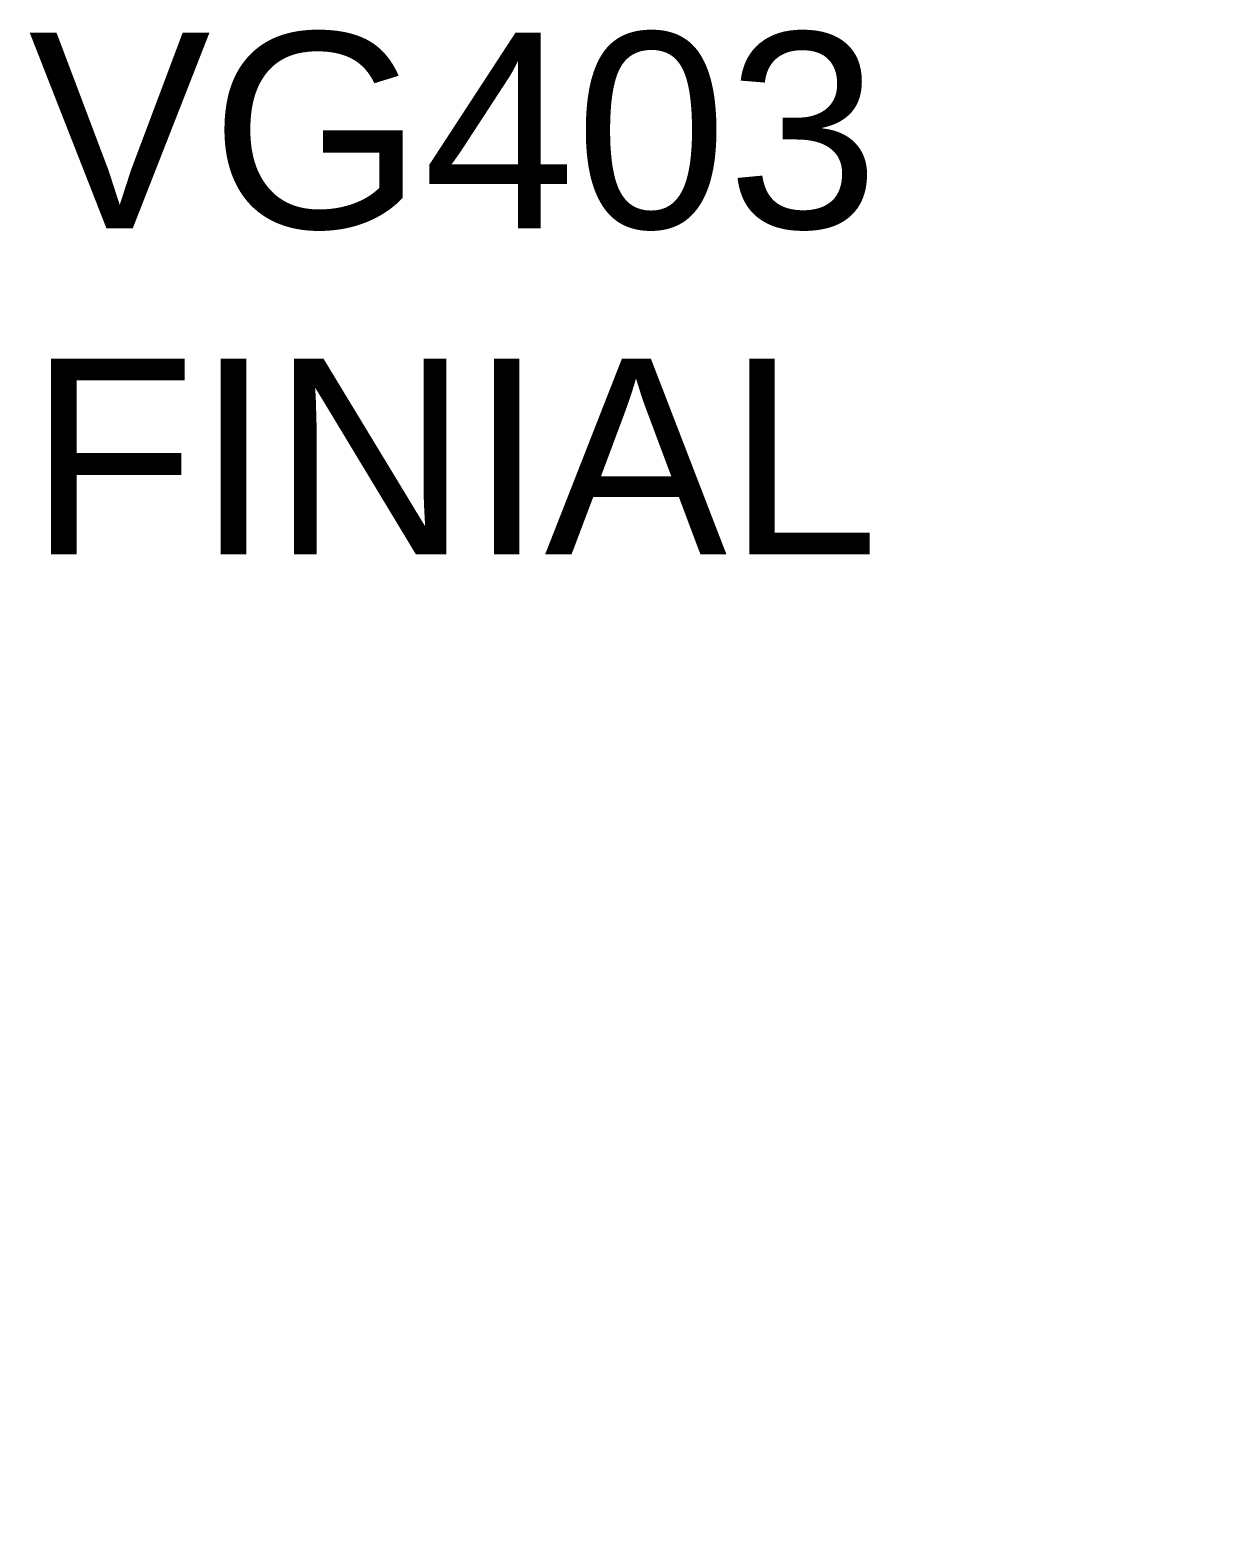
# Model space of a CAD drawing. Header units: millimetres. Extents: x -38686 to 870903, y -23218 to 232707.
# Drawn here: x 8366.3 to 8609.4, y 24855.6 to 25159 of the extents above; entities that cross this region are included whole.
import ezdxf

# ---------------------------------------------------------------- set-up
doc = ezdxf.new("R2010")
doc.units = ezdxf.units.MM
doc.header["$LTSCALE"] = 10
doc.layers.add('44 - Detail Text', color=7, linetype='Continuous')
doc.styles.add('1-20', font='romans.shx', dxfattribs={"width": 0.8, "height": 35})
doc.dimstyles.new('1-20', dxfattribs={"dimtxt": 35, "dimasz": 40, "dimexe": 40, "dimexo": 40, "dimgap": 40, "dimtad": 1, "dimdec": 0, "dimzin": 0, "dimdsep": 46, "dimtxsty": '1-20', "dimblk": 'OBLIQUE', "dimcen": 40, "dimdle": 40, "dimclrd": 251, "dimclre": 251, "dimclrt": 251, "dimadec": 0, "dimazin": 0, "dimtfac": 1, "dimtdec": 0, "dimtix": 1, "dimtmove": 1, "dimatfit": 3, "dimfxl": 1, "dimtolj": 1, "dimtzin": 0, "dimlwd": 25, "dimarcsym": 0})

# ---------------------------------------------------------------- blocks, each defined once
blk = doc.blocks.new('_Oblique')
at = {"color": 0, "linetype": 'ByBlock', "lineweight": -2}
blk.add_line((-0.5, -0.5), (0.5, 0.5), dxfattribs=at)

msp = doc.modelspace()

# ---------------------------------------------------------------- texts
at = {"layer": '44 - Detail Text', "color": 251, "ltscale": 10, "insert": (8584.195, 25051.701), "char_height": 40, "width": 262.30682, "attachment_point": 9, "style": '1-20'}
msp.add_mtext('\\pxqc;{\\fArial|b0|i0|c0|p34;\\W1;\\C3;VG403 FINIAL}', dxfattribs=at)

# ---------------------------------------------------------------- leaders
at = {"layer": '44 - Detail Text', "color": 250, "ltscale": 10, "annotation_type": 0, "has_hookline": 1, "hookline_direction": 1, "text_width": 171.187}
msp.add_leader([(8771.757, 24855.557), (8673.879, 25069.201), (8624.195, 25069.201)], dimstyle='1-20', override={"dimgap": 40, "dimtad": 0}, dxfattribs=at)

doc.saveas('drawing.dxf')
